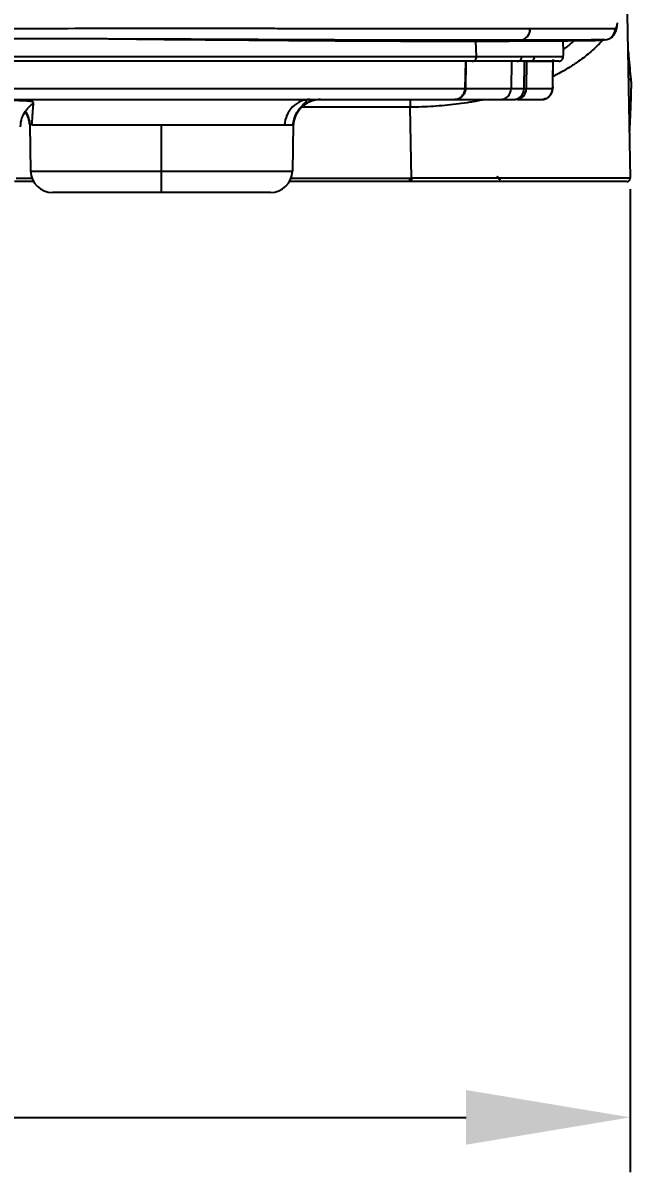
# Model space of a CAD drawing. Extents: x 86520 to 160660, y -2551 to 2752.
# Drawn here: x 90162.1 to 90217.7, y 1458.2 to 1563.3 of the extents above; entities that cross this region are included whole.
import ezdxf

# ---------------------------------------------------------------- set-up
doc = ezdxf.new("R2010")
doc.units = 0
doc.header["$LTSCALE"] = 10
doc.header["$MEASUREMENT"] = 0
doc.layers.get('DEFPOINTS').update_dxf_attribs({"linetype": 'CONTINUOUS'})
doc.layers.add('1', color=7, linetype='CONTINUOUS')
doc.dimstyles.new('경보기_스탈', dxfattribs={"dimtxt": 3.15, "dimasz": 2.5, "dimexe": 1, "dimexo": 1, "dimgap": 1, "dimtad": 1, "dimtoh": 1, "dimdec": 3, "dimzin": 1, "dimtxsty": 'STANDARD', "dimcen": 0, "dimclrd": 2, "dimclre": 2, "dimclrt": 4, "dimazin": 3, "dimtp": 0.1, "dimtm": 0.1, "dimtfac": 1, "dimtdec": 3, "dimtmove": 0, "dimatfit": 3})

# ---------------------------------------------------------------- blocks, each defined once
blk = doc.blocks.new('*D459')
at = {"layer": '1', "color": 1, "linetype": 'CONTINUOUS'}
for p, q in [((89778.67, 1552.03), (89778.67, 1458.24)), ((90217.65, 1548.05), (90217.65, 1458.24)), ((89793.67, 1463.24), (90202.65, 1463.24))]:
    blk.add_line(p, q, dxfattribs=at)
for points in [[(89793.67, 1465.74), (89793.67, 1460.74), (89778.67, 1463.24)], [(90202.65, 1465.74), (90202.65, 1460.74), (90217.65, 1463.24)]]:
    blk.add_solid(points, dxfattribs=at)
at = {"layer": 'DEFPOINTS', "color": 0, "linetype": 'CONTINUOUS'}
for p in [(89778.67, 1553.03), (90217.65, 1549.05), (90217.65, 1463.24)]:
    blk.add_point(p, dxfattribs=at)
at = {"layer": '1', "color": 2, "linetype": 'CONTINUOUS', "insert": (90008.26, 1475.74), "char_height": 15, "attachment_point": 5}
blk.add_mtext('439', dxfattribs=at)

msp = doc.modelspace()

# ---------------------------------------------------------------- linework, layer by layer
at = {"layer": '1', "color": 7, "linetype": 'CONTINUOUS'}
for p, q in [((90217.3332, 1567.0549), (90217.6473, 1549.0618)), ((90208.4903, 1562.7413), (90208.5, 1562.7413)), ((90203.6074, 1560.1766), (90203.5334, 1561.5951)), ((90202.5867, 1559.7562), (90202.543, 1557.2376)), ((90202.6312, 1559.7562), (90202.5875, 1557.2376)), ((90206.8013, 1559.7564), (90206.7574, 1557.238)), ((90206.8067, 1559.7564), (90206.7628, 1557.238)), ((90207.9478, 1557.2381), (90207.9878, 1559.5352)), ((90207.9878, 1559.5352), (90207.9916, 1559.7556)), ((90208.1619, 1557.2382), (90208.2057, 1559.7556)), ((90208.2592, 1559.7556), (90208.513, 1559.7556)), ((90210.5916, 1559.7561), (90208.4391, 1559.7561)), ((90217.4893, 1558.115), (90217.7155, 1558.115)), ((90188.3781, 1556.256), (90188.3781, 1556.2545)), ((90197.5369, 1556.2656), (90197.5369, 1555.5624)), ((90201.5486, 1556.255), (90201.5931, 1556.255)), ((90202.5875, 1557.2376), (90202.543, 1557.2376)), ((90205.7604, 1556.2554), (90205.7658, 1556.2554)), ((90206.7628, 1557.238), (90206.7574, 1557.238)), ((90197.5369, 1555.5624), (90187.6285, 1555.5624)), ((90197.6503, 1549.0618), (90197.5369, 1555.5624)), ((90162.7628, 1553.9308), (90162.8362, 1549.7226)), ((90174.8041, 1549.7226), (90174.8041, 1553.9307)), ((90186.8455, 1553.9302), (90186.772, 1549.7226)), ((90217.599, 1553.7828), (90217.5649, 1553.7828)), ((90161.5091, 1549.0618), (90162.96, 1549.0618)), ((90162.8362, 1549.7226), (90174.8041, 1549.7226)), ((90174.8041, 1547.7575), (90174.8041, 1549.7226)), ((90174.8041, 1549.7226), (90186.772, 1549.7226)), ((90186.6458, 1549.0618), (90197.4884, 1549.0618)), ((90197.4884, 1549.0618), (90197.4884, 1548.7566)), ((90197.4884, 1549.0618), (90197.6503, 1549.0618)), ((90197.6503, 1549.0618), (90197.6503, 1548.7566)), ((90163.1032, 1548.7566), (90161.35, 1548.7566)), ((90197.4884, 1548.7566), (90186.5027, 1548.7566)), ((90197.6503, 1548.7566), (90197.4884, 1548.7566)), ((90217.3473, 1548.7566), (90197.6503, 1548.7566)), ((90174.8041, 1547.7575), (90164.8359, 1547.7575)), ((90184.7723, 1547.7575), (90174.8041, 1547.7575))]:
    msp.add_line(p, q, dxfattribs=at)
at = {"layer": '1', "color": 7, "linetype": 'CONTINUOUS', "extrusion": (0, 3.42833e-06, 1)}
msp.add_arc((90189.3394, 1553.7555, 0.0058), 2.5, 90, 175.992829, dxfattribs=at)
at = {"layer": '1', "color": 7, "linetype": 'CONTINUOUS', "extrusion": (0, -3.08116e-06, 1)}
msp.add_arc((90160.2688, 1553.7566, -0.0052), 2.5, 4.001489, 33.376989, dxfattribs=at)
at = {"layer": '1', "color": 7, "linetype": 'CONTINUOUS'}
for centre, radius, start, end in [((90164.8359, 1549.7575), 2, 181, 270), ((90184.7723, 1549.7575), 2, 270, 359), ((90217.3473, 1549.0566), 0.3, 270, 1)]:
    msp.add_arc(centre, radius, start, end, dxfattribs=at)
for centre, major_axis, ratio, start_param, end_param in [((90207.4994, 1562.6711), (0.0027, -1), 0.993316, 0.06764382, 1.63840723), ((90215.2797, 1562.7048), (0.008, -1), 0.999374, 0.04011807, 1.61086156), ((90215.4263, 1562.8873), (0.9502, -0.3115), 0.996598, 6.27391824, 6.31043443), ((90215.4263, 1562.8873), (0.9502, -0.3115), 0.996598, 0.02724913, 0.36526911), ((90203.21, 1560.1557), (0, -0.4), 0.994714, 0, 1.6231562), ((90207.3315, 1560.1557), (0, -0.4), 0.997299, 0.00004693, 1.62320263), ((90208.5129, 1560.1557), (0.0001, -0.4), 0.998041, 0.00003123, 1.62270474), ((90211.1199, 1560.1561), (0.0001, -0.4), 0.999676, 6.28292781, 7.90588719), ((90201.5485, 1557.2552), (-0.0001, 1), 0.99452, 3.14162491, 4.69465756), ((90205.7603, 1557.2554), (-0.0004, 1), 0.997299, 3.14117059, 4.69451423), ((90205.7657, 1557.2554), (-0.0004, 1), 0.997301, 3.1411743, 4.69451795), ((90206.9499, 1557.2556), (-0.0015, 1), 0.998044, 3.14013862, 4.69348217), ((90207.1638, 1557.2557), (-0.0001, 1), 0.998179, 3.14152014, 4.69468029), ((90209.5472, 1557.2561), (-0.0003, 1), 0.999676, 3.32271146, 4.69456113), ((90197.6443, 1549.0566), (20.003, 0.0052), 0.000262, 0.0000045, 1.57049627)]:
    msp.add_ellipse(centre, major_axis=major_axis, ratio=ratio, start_param=start_param, end_param=end_param, dxfattribs=at)
for points, knots in [([(90015.9781, 1561.4975), (90016.8595, 1561.4974), (90017.7407, 1561.4974), (90019.0624, 1561.4973), (90019.5028, 1561.4973), (90020.3831, 1561.4974), (90021.7027, 1561.4975), (90023.0202, 1561.4979), (90024.7751, 1561.4989), (90025.6516, 1561.4996), (90027.4031, 1561.5018), (90028.2781, 1561.5034), (90030.0264, 1561.5072), (90031.7733, 1561.5116), (90033.517, 1561.5172), (90035.2592, 1561.5236), (90036.1295, 1561.5272), (90038.7379, 1561.5387), (90040.4735, 1561.5472), (90042.4221, 1561.5582), (90042.6386, 1561.5594), (90043.0712, 1561.5619), (90043.7197, 1561.5657), (90045.2301, 1561.5749), (90046.5199, 1561.5834), (90049.0929, 1561.6012), (90050.7996, 1561.614), (90054.1955, 1561.6416), (90055.8847, 1561.6564), (90059.2457, 1561.6871), (90060.9176, 1561.7031), (90063.4126, 1561.7279), (90064.2422, 1561.7363), (90065.4834, 1561.7491), (90065.8965, 1561.7534), (90066.7211, 1561.762), (90068.7789, 1561.7838), (90070.818, 1561.8061), (90074.0574, 1561.8419), (90075.6657, 1561.8599), (90077.6622, 1561.8821), (90078.0608, 1561.8866), (90078.8561, 1561.8954), (90080.0465, 1561.9086), (90081.2289, 1561.9217), (90083.5833, 1561.9478), (90085.1389, 1561.9651), (90088.2224, 1562.0001), (90089.7503, 1562.0177), (90092.7785, 1562.0536), (90094.279, 1562.0718), (90097.2532, 1562.1083), (90098.7269, 1562.1266), (90100.5528, 1562.1496), (90100.9172, 1562.1542), (90101.6441, 1562.1634), (90102.7316, 1562.1771), (90103.8105, 1562.1909), (90105.9569, 1562.2184), (90107.3727, 1562.2367), (90109.4744, 1562.264), (90110.1713, 1562.2731), (90111.2112, 1562.2866), (90111.5569, 1562.2911), (90112.2465, 1562.3001), (90113.9653, 1562.3225), (90115.6587, 1562.3444), (90118.3367, 1562.3785), (90119.6599, 1562.3951), (90122.2761, 1562.4272), (90123.5691, 1562.4429), (90126.1253, 1562.4736), (90127.3885, 1562.4886), (90129.2609, 1562.5106), (90129.8813, 1562.5179), (90130.8062, 1562.5286), (90131.1135, 1562.5322), (90131.7263, 1562.5392), (90132.0317, 1562.5426), (90132.9449, 1562.5529), (90133.5497, 1562.5596), (90134.7516, 1562.5724), (90135.3487, 1562.5785), (90136.5359, 1562.5904), (90137.126, 1562.5961), (90138.2999, 1562.6071), (90138.8838, 1562.6124), (90139.7551, 1562.6199), (90140.0448, 1562.6223), (90140.6226, 1562.6271), (90140.9107, 1562.6294), (90141.7724, 1562.6362), (90142.3433, 1562.6406), (90143.4774, 1562.649), (90144.0406, 1562.653), (90145.1586, 1562.6609), (90145.7133, 1562.6648), (90147.3636, 1562.6761), (90148.4458, 1562.6831), (90150.5761, 1562.6964), (90151.6242, 1562.7026), (90153.6884, 1562.7142), (90154.7043, 1562.7196), (90155.9542, 1562.7257), (90156.2032, 1562.7269), (90156.6992, 1562.7293), (90156.9462, 1562.7304), (90157.6839, 1562.7337), (90158.1715, 1562.7358), (90159.6214, 1562.7418), (90160.5709, 1562.7453), (90163.3699, 1562.7545), (90165.1696, 1562.759), (90167.7756, 1562.7638), (90168.6287, 1562.7651), (90169.886, 1562.7666), (90170.3013, 1562.7671), (90171.1246, 1562.7679), (90171.5325, 1562.7682), (90173.5527, 1562.7696), (90175.1086, 1562.7699), (90178.1046, 1562.7693), (90179.5427, 1562.7684), (90182.3039, 1562.766), (90183.6268, 1562.7644), (90185.527, 1562.7618), (90186.1463, 1562.7609), (90187.0547, 1562.7595), (90187.354, 1562.7591), (90187.9456, 1562.7581), (90189.407, 1562.7558), (90190.7825, 1562.7536), (90192.8792, 1562.7502), (90193.8756, 1562.7486), (90195.0599, 1562.7469), (90195.2936, 1562.7465), (90195.7551, 1562.7459), (90196.438, 1562.745), (90197.3126, 1562.7438), (90197.9423, 1562.7431), (90198.3565, 1562.7426), (90198.5607, 1562.7424), (90199.1648, 1562.7418), (90199.5562, 1562.7414), (90200.6978, 1562.7405), (90201.4153, 1562.74), (90202.4312, 1562.7395), (90202.924, 1562.7394), (90203.3951, 1562.7393), (90203.7045, 1562.7392), (90203.8568, 1562.7392), (90204.6067, 1562.7392), (90205.1693, 1562.7392), (90206.2267, 1562.7396), (90206.7215, 1562.7398), (90207.4179, 1562.7403), (90207.6424, 1562.7405), (90207.9684, 1562.7408), (90208.1286, 1562.7409), (90208.311, 1562.7411), (90208.401, 1562.7412), (90208.4457, 1562.7412), (90208.468, 1562.7413), (90208.4776, 1562.7413), (90208.4839, 1562.7413), (90208.4871, 1562.7413), (90208.4903, 1562.7413)], [0, 0, 0, 0, 0.0078125, 0.0078125, 0.01171875, 0.01171875, 0.015625, 0.0234375, 0.0234375, 0.03125, 0.03125, 0.0390625, 0.0390625, 0.046875, 0.0546875, 0.0546875, 0.0625, 0.0625, 0.078125, 0.078125, 0.08007813, 0.08007813, 0.08203125, 0.0859375, 0.09375, 0.09375, 0.109375, 0.109375, 0.125, 0.125, 0.140625, 0.140625, 0.1484375, 0.1484375, 0.15234375, 0.15234375, 0.15625, 0.171875, 0.171875, 0.1875, 0.1875, 0.19140625, 0.19140625, 0.1953125, 0.203125, 0.203125, 0.21875, 0.21875, 0.234375, 0.234375, 0.25, 0.25, 0.265625, 0.265625, 0.26953125, 0.26953125, 0.2734375, 0.28125, 0.28125, 0.296875, 0.296875, 0.3046875, 0.3046875, 0.30859375, 0.30859375, 0.3125, 0.328125, 0.328125, 0.34375, 0.34375, 0.359375, 0.359375, 0.375, 0.375, 0.3828125, 0.3828125, 0.38671875, 0.38671875, 0.390625, 0.390625, 0.3984375, 0.3984375, 0.40625, 0.40625, 0.4140625, 0.4140625, 0.421875, 0.421875, 0.42578125, 0.42578125, 0.4296875, 0.4296875, 0.4375, 0.4375, 0.4453125, 0.4453125, 0.453125, 0.453125, 0.46875, 0.46875, 0.484375, 0.484375, 0.5, 0.5, 0.50390625, 0.50390625, 0.5078125, 0.5078125, 0.515625, 0.515625, 0.53125, 0.53125, 0.5625, 0.5625, 0.578125, 0.578125, 0.5859375, 0.5859375, 0.59375, 0.59375, 0.625, 0.625, 0.65625, 0.65625, 0.6875, 0.6875, 0.703125, 0.703125, 0.7109375, 0.7109375, 0.71875, 0.75, 0.75, 0.78125, 0.78125, 0.7890625, 0.7890625, 0.796875, 0.8125, 0.8203125, 0.8203125, 0.828125, 0.828125, 0.84375, 0.84375, 0.875, 0.875, 0.890625, 0.8984375, 0.8984375, 0.90625, 0.90625, 0.9375, 0.9375, 0.96875, 0.96875, 0.984375, 0.984375, 0.9921875, 0.99609375, 0.99804688, 0.99902344, 0.99951172, 0.99975586, 0.99975586, 1, 1, 1, 1]), ([(90207.5789, 1561.6736), (90207.6437, 1561.6782), (90207.7081, 1561.6892), (90207.8336, 1561.7237), (90207.8946, 1561.7471), (90208.0109, 1561.8056), (90208.0662, 1561.8406), (90208.169, 1561.9208), (90208.2165, 1561.966), (90208.3017, 1562.0648), (90208.3395, 1562.1184), (90208.404, 1562.2321), (90208.4306, 1562.2921), (90208.4718, 1562.4163), (90208.4864, 1562.4804), (90208.5027, 1562.6103), (90208.5045, 1562.676), (90208.5, 1562.7413)], [0, 0, 0, 0, 0.125, 0.125, 0.25, 0.25, 0.375, 0.375, 0.5, 0.5, 0.625, 0.625, 0.75, 0.75, 0.875, 0.875, 1, 1, 1, 1]), ([(90208.5, 1562.7413), (90208.77, 1562.7416), (90209.0282, 1562.7419), (90209.5234, 1562.7424), (90209.7604, 1562.7427), (90210.4429, 1562.7436), (90210.8601, 1562.7441), (90211.4431, 1562.745), (90211.6303, 1562.7452), (90211.9929, 1562.7458), (90212.1684, 1562.7461), (90212.5103, 1562.7467), (90212.6769, 1562.7471), (90213.0025, 1562.7477), (90213.1615, 1562.748), (90213.4728, 1562.7484), (90213.6253, 1562.7485), (90213.9236, 1562.7488), (90214.0693, 1562.749), (90214.4954, 1562.7494), (90214.7647, 1562.7497), (90215.2666, 1562.7506), (90215.4991, 1562.7512), (90215.8158, 1562.752), (90215.916, 1562.7523), (90216.0579, 1562.7526), (90216.1038, 1562.7527), (90216.193, 1562.7529), (90216.2364, 1562.753), (90216.2779, 1562.7531)], [0, 0, 0, 0, 0.0625, 0.0625, 0.125, 0.125, 0.25, 0.25, 0.3125, 0.3125, 0.375, 0.375, 0.4375, 0.4375, 0.5, 0.5, 0.5625, 0.5625, 0.625, 0.625, 0.75, 0.75, 0.875, 0.875, 0.9375, 0.9375, 0.96875, 0.96875, 1, 1, 1, 1]), ([(90215.7699, 1561.8198), (90215.8106, 1561.8419), (90215.9626, 1561.9382), (90216.153, 1562.1222), (90216.2943, 1562.3585), (90216.3549, 1562.5001), (90216.3708, 1562.5685)], [0, 0, 0, 0, 0.0894789, 0.35614128, 0.66133071, 1, 1, 1, 1]), ([(90216.2779, 1562.7531), (90216.2915, 1562.7531), (90216.3048, 1562.7569), (90216.3305, 1562.7721), (90216.343, 1562.7834), (90216.3614, 1562.8062), (90216.3675, 1562.8147), (90216.3797, 1562.8337), (90216.3918, 1562.8545), (90216.4062, 1562.8852), (90216.4157, 1562.9091), (90216.4196, 1562.9199), (90216.4222, 1562.9271), (90216.4235, 1562.9308), (90216.4247, 1562.9346)], [0, 0, 0, 0, 0.25, 0.25, 0.5, 0.5, 0.625, 0.625, 0.75, 0.875, 0.9375, 0.96875, 0.96875, 1, 1, 1, 1]), ([(90216.4247, 1562.9346), (90216.4252, 1562.9361), (90216.4257, 1562.9376), (90216.4267, 1562.9405), (90216.4281, 1562.9451), (90216.4315, 1562.9558), (90216.4382, 1562.9779), (90216.4513, 1563.0253), (90216.4721, 1563.1127), (90216.4884, 1563.1978), (90216.4976, 1563.2513)], [0, 0, 0, 0, 0.01854601, 0.01854601, 0.03709202, 0.07418404, 0.14836807, 0.29673615, 0.5934723, 1, 1, 1, 1]), ([(90207.5692, 1561.6735), (90207.3674, 1561.673), (90207.1587, 1561.6725), (90206.7271, 1561.6716), (90206.5041, 1561.6712), (90205.8125, 1561.6699), (90205.321, 1561.6693), (90204.2707, 1561.6683), (90203.7118, 1561.668), (90202.9667, 1561.668), (90202.8154, 1561.668), (90202.508, 1561.6681), (90202.0399, 1561.6682), (90201.5501, 1561.6685), (90200.5406, 1561.6694), (90199.8274, 1561.6703), (90198.6926, 1561.6723), (90198.3035, 1561.6731), (90197.7029, 1561.6744), (90197.4998, 1561.6749), (90197.0881, 1561.6759), (90196.4618, 1561.6774), (90195.8096, 1561.6792), (90195.1393, 1561.6812), (90194.9129, 1561.6819), (90194.454, 1561.6834), (90194.2214, 1561.6841), (90193.0434, 1561.6881), (90192.0521, 1561.6917), (90189.9659, 1561.7), (90188.8709, 1561.7046), (90187.1459, 1561.7123), (90186.5571, 1561.715), (90185.3514, 1561.7205), (90184.7348, 1561.7234), (90182.8428, 1561.7323), (90181.5254, 1561.7386), (90178.7756, 1561.7513), (90177.3433, 1561.7578), (90175.4783, 1561.7658), (90175.1016, 1561.7674), (90174.341, 1561.7706), (90173.1893, 1561.7753), (90172.0044, 1561.7799), (90170.7969, 1561.7844), (90170.3906, 1561.7858), (90169.7756, 1561.788), (90169.5696, 1561.7887), (90169.1558, 1561.7901), (90168.1167, 1561.7937), (90167.0544, 1561.797), (90165.3237, 1561.802), (90164.4428, 1561.8044), (90162.6491, 1561.8088), (90160.8233, 1561.8127), (90158.9316, 1561.8157), (90157.4874, 1561.8174), (90157.0018, 1561.8179), (90156.2671, 1561.8185), (90156.021, 1561.8186), (90155.527, 1561.819), (90154.2869, 1561.8196), (90153.022, 1561.8198), (90150.9662, 1561.8193), (90149.9224, 1561.8186), (90147.8013, 1561.8166), (90146.724, 1561.8152), (90145.0814, 1561.8124), (90144.5294, 1561.8113), (90143.4166, 1561.8091), (90142.856, 1561.808), (90141.727, 1561.8054), (90141.1586, 1561.8041), (90140.0147, 1561.8011), (90139.4392, 1561.7994), (90138.2821, 1561.7958), (90137.7005, 1561.7939), (90136.5313, 1561.7896), (90135.9436, 1561.7873), (90134.7611, 1561.7824), (90134.1663, 1561.7799), (90132.9691, 1561.7744), (90132.3667, 1561.7714), (90131.1539, 1561.7653), (90130.5433, 1561.762), (90129.3147, 1561.7553), (90128.6966, 1561.7518), (90126.8313, 1561.741), (90125.573, 1561.7334), (90123.0414, 1561.7173), (90121.7683, 1561.7089), (90120.4806, 1561.7001)], [0, 0, 0, 0, 0.02381576, 0.02381576, 0.04763152, 0.04763152, 0.09526305, 0.09526305, 0.14289457, 0.14289457, 0.15480245, 0.15480245, 0.16671033, 0.19052609, 0.19052609, 0.23815761, 0.23815761, 0.26197337, 0.26197337, 0.27388125, 0.27388125, 0.28578914, 0.3096049, 0.3096049, 0.32151278, 0.32151278, 0.33342066, 0.33342066, 0.38105218, 0.38105218, 0.4286837, 0.4286837, 0.45249946, 0.45249946, 0.47631523, 0.47631523, 0.52394675, 0.52394675, 0.57157827, 0.57157827, 0.58348615, 0.58348615, 0.59539403, 0.61920979, 0.61920979, 0.63111767, 0.63111767, 0.63707161, 0.63707161, 0.64302555, 0.66684132, 0.66684132, 0.69065708, 0.69065708, 0.71447284, 0.7382886, 0.7382886, 0.75019648, 0.75019648, 0.75615042, 0.75615042, 0.76210436, 0.78592012, 0.78592012, 0.80973588, 0.80973588, 0.83355164, 0.83355164, 0.84545953, 0.84545953, 0.85736741, 0.85736741, 0.86927529, 0.86927529, 0.88118317, 0.88118317, 0.89309105, 0.89309105, 0.90499893, 0.90499893, 0.91690681, 0.91690681, 0.92881469, 0.92881469, 0.94072257, 0.94072257, 0.95263045, 0.95263045, 0.97644621, 0.97644621, 1, 1, 1, 1]), ([(90172.5284, 1561.7773), (90172.6096, 1561.7766), (90172.6907, 1561.776), (90173.1569, 1561.7722), (90173.5385, 1561.769), (90174.2945, 1561.7628), (90174.6688, 1561.7597), (90175.7809, 1561.7504), (90176.5077, 1561.7444), (90177.5765, 1561.7354), (90177.9292, 1561.7324), (90178.6274, 1561.7265), (90178.973, 1561.7236), (90180.6824, 1561.7093), (90181.9921, 1561.6983), (90184.4987, 1561.6781), (90185.6956, 1561.6687), (90187.1247, 1561.6582), (90187.4072, 1561.6561), (90187.9655, 1561.6521), (90188.2414, 1561.6502), (90189.0589, 1561.6445), (90189.5906, 1561.6409), (90190.6281, 1561.6343), (90191.1339, 1561.6311), (90191.8738, 1561.6268), (90192.1173, 1561.6254), (90192.598, 1561.6227), (90193.7841, 1561.6162), (90194.8931, 1561.611), (90196.5756, 1561.6041), (90197.3708, 1561.6014), (90198.3115, 1561.5989), (90198.497, 1561.5984), (90198.8626, 1561.5976), (90199.4031, 1561.5964), (90199.9201, 1561.5955), (90200.9241, 1561.5942), (90201.5535, 1561.5939), (90202.4426, 1561.594), (90202.7298, 1561.5942), (90203.2867, 1561.5947), (90203.5564, 1561.595), (90203.9484, 1561.5956), (90204.077, 1561.5958), (90204.3296, 1561.5963), (90204.4537, 1561.5965), (90204.8195, 1561.5972), (90205.055, 1561.5977), (90205.7398, 1561.5995), (90206.1674, 1561.601), (90206.5762, 1561.6032)], [0, 0, 0, 0, 0.00418244, 0.00418244, 0.02409879, 0.02409879, 0.04401514, 0.04401514, 0.08384784, 0.08384784, 0.10376419, 0.10376419, 0.12368054, 0.12368054, 0.20334595, 0.20334595, 0.28301135, 0.28301135, 0.30292771, 0.30292771, 0.32284406, 0.32284406, 0.36267676, 0.36267676, 0.40250946, 0.40250946, 0.42242581, 0.42242581, 0.44234216, 0.52200757, 0.52200757, 0.60167297, 0.60167297, 0.62158933, 0.62158933, 0.64150568, 0.68133838, 0.68133838, 0.76100378, 0.76100378, 0.80083649, 0.80083649, 0.84066919, 0.84066919, 0.86058554, 0.86058554, 0.88050189, 0.88050189, 0.92033459, 0.92033459, 1, 1, 1, 1]), ([(90206.5876, 1561.6033), (90207.6643, 1561.6079), (90208.5545, 1561.6135), (90209.524, 1561.62), (90209.7108, 1561.6212), (90210.0722, 1561.6237), (90210.2468, 1561.6249), (90210.756, 1561.6283), (90211.0758, 1561.6303), (90211.4622, 1561.6323), (90211.539, 1561.6326), (90211.6909, 1561.6333), (90211.9163, 1561.6344), (90212.2794, 1561.6362), (90212.5549, 1561.6378), (90212.822, 1561.6396), (90212.9514, 1561.6406), (90213.201, 1561.6429), (90213.3212, 1561.6441), (90213.5514, 1561.6469), (90213.6615, 1561.6483), (90213.871, 1561.6513), (90213.9704, 1561.6528), (90214.1112, 1561.6549), (90214.1568, 1561.6555), (90214.2232, 1561.6565), (90214.2449, 1561.6568), (90214.2882, 1561.6575), (90214.3097, 1561.6578), (90214.3307, 1561.6581)], [0, 0, 0, 0, 0.25, 0.25, 0.3125, 0.3125, 0.375, 0.375, 0.5, 0.5, 0.53125, 0.53125, 0.5625, 0.625, 0.6875, 0.6875, 0.75, 0.75, 0.8125, 0.8125, 0.875, 0.875, 0.9375, 0.9375, 0.96875, 0.96875, 0.984375, 0.984375, 1, 1, 1, 1]), ([(90215.3277, 1561.7062), (90215.2866, 1561.7058), (90215.2435, 1561.7055), (90215.1549, 1561.7047), (90215.1093, 1561.7043), (90214.9684, 1561.7031), (90214.8689, 1561.7022), (90214.5544, 1561.6996), (90214.3232, 1561.6979), (90213.8236, 1561.6952), (90213.5553, 1561.6942), (90213.1305, 1561.6929), (90212.9852, 1561.6925), (90212.6877, 1561.6916), (90212.5357, 1561.6913), (90212.2253, 1561.6903), (90212.0668, 1561.6897), (90211.7422, 1561.6884), (90211.5762, 1561.6877), (90211.2355, 1561.6863), (90211.0607, 1561.6856), (90210.6994, 1561.6841), (90210.5129, 1561.6833), (90209.932, 1561.6811), (90209.5163, 1561.6795), (90208.8359, 1561.6772), (90208.5996, 1561.6765), (90208.1058, 1561.675), (90207.8483, 1561.6743), (90207.5789, 1561.6736)], [0, 0, 0, 0, 0.03125, 0.03125, 0.0625, 0.0625, 0.125, 0.125, 0.25, 0.25, 0.375, 0.375, 0.4375, 0.4375, 0.5, 0.5, 0.5625, 0.5625, 0.625, 0.625, 0.6875, 0.6875, 0.75, 0.75, 0.875, 0.875, 0.9375, 0.9375, 1, 1, 1, 1]), ([(90215.1337, 1561.6826), (90214.9211, 1561.4456), (90214.6934, 1561.2124), (90214.1235, 1560.6751), (90213.7689, 1560.3741), (90213.193, 1559.9339), (90212.9936, 1559.7891), (90212.6832, 1559.5748), (90212.5781, 1559.504), (90212.3649, 1559.3641), (90212.2568, 1559.2948), (90211.7082, 1558.9524), (90211.2446, 1558.6902), (90210.7057, 1558.4148), (90210.6557, 1558.3895), (90210.6054, 1558.3643)], [0, 0, 0, 0, 0.19335536, 0.19335536, 0.45341649, 0.45341649, 0.58344705, 0.58344705, 0.64846233, 0.64846233, 0.71347761, 0.71347761, 0.97353874, 0.97353874, 1, 1, 1, 1]), ([(90211.5432, 1560.8494), (90211.5418, 1560.9549), (90211.539, 1561.1657), (90211.5354, 1561.4254), (90211.5331, 1561.5795), (90211.5324, 1561.6282)], [0, 0, 0, 0, 0.4067136, 0.81252469, 1, 1, 1, 1]), ([(90211.5505, 1560.8239), (90211.6061, 1560.8649), (90211.6613, 1560.906), (90211.7723, 1560.9901), (90211.9398, 1561.1189), (90212.1017, 1561.2492), (90212.325, 1561.4345), (90212.4399, 1561.5331), (90212.5517, 1561.6325)], [0, 0, 0, 0, 0.15578133, 0.15578133, 0.31704565, 0.6395743, 0.6395743, 1, 1, 1, 1]), ([(90214.3307, 1561.6581), (90214.5087, 1561.6667), (90214.6868, 1561.6753), (90215.0192, 1561.6913), (90215.1735, 1561.6987), (90215.3277, 1561.7062)], [0, 0, 0, 0, 0.53576404, 0.53576404, 1, 1, 1, 1]), ([(90211.5193, 1560.177), (90211.53, 1560.177), (90211.5374, 1560.2342), (90211.5435, 1560.4036), (90211.5446, 1560.4747), (90211.5452, 1560.6424), (90211.5446, 1560.7393), (90211.5432, 1560.8494)], [0, 0, 0, 0, 0.5, 0.5, 0.75, 0.75, 1, 1, 1, 1]), ([(90217.4356, 1561.0296), (90217.4568, 1560.7624), (90217.5451, 1559.6997), (90217.64, 1558.758), (90217.7155, 1558.115)], [0, 0, 0, 0, 0.24453475, 1, 1, 1, 1]), ([(90164.3328, 1559.7557), (90164.2173, 1559.7557), (90164.1015, 1559.7557), (90162.0339, 1559.7557), (90159.992, 1559.7557), (90155.7163, 1559.7557), (90153.4958, 1559.7557), (90149.8494, 1559.7557), (90148.4804, 1559.7557), (90147.0819, 1559.7557)], [0, 0, 0, 0, 0.02253359, 0.02253359, 0.40124975, 0.40124975, 0.7799659, 0.7799659, 1, 1, 1, 1]), ([(90192.0022, 1559.7557), (90191.5197, 1559.7557), (90191.0228, 1559.7557), (90188.4091, 1559.7557), (90186.0568, 1559.7557), (90182.4011, 1559.7557), (90181.3343, 1559.7557), (90180.2229, 1559.7557)], [0, 0, 0, 0, 0.14911204, 0.14911204, 0.76148194, 0.76148194, 1, 1, 1, 1]), ([(90203.21, 1559.7557), (90201.6089, 1559.7557), (90199.3009, 1559.7557), (90195.2683, 1559.7557), (90194.4042, 1559.7557), (90193.0145, 1559.7557), (90192.5354, 1559.7557), (90192.0279, 1559.7557), (90192.0151, 1559.7557), (90192.0022, 1559.7557)], [0, 0, 0, 0, 0.72555777, 0.72555777, 0.90694721, 0.90694721, 0.99764193, 0.99764193, 1, 1, 1, 1]), ([(90203.441, 1559.7557), (90203.4277, 1559.7557), (90203.3934, 1559.7557), (90203.3377, 1559.7557), (90203.274, 1559.7557), (90203.2314, 1559.7557), (90203.21, 1559.7557)], [0, 0, 0, 0, 0.17335224, 0.44890006, 0.7244493, 1, 1, 1, 1]), ([(90207.3315, 1559.7557), (90207.3162, 1559.7557), (90207.2856, 1559.7557), (90207.2394, 1559.7557), (90207.1929, 1559.7557), (90207.1462, 1559.7557), (90207.0993, 1559.7557), (90207.0521, 1559.7557), (90207.0047, 1559.7557), (90206.9571, 1559.7557), (90206.9092, 1559.7557), (90206.861, 1559.7557), (90206.8127, 1559.7557), (90206.764, 1559.7557), (90206.7152, 1559.7557), (90206.6661, 1559.7557), (90206.6167, 1559.7557), (90206.5671, 1559.7557), (90206.5173, 1559.7557), (90206.4672, 1559.7557), (90206.4168, 1559.7557), (90206.3663, 1559.7557), (90206.3154, 1559.7557), (90206.2644, 1559.7557), (90206.2131, 1559.7557), (90206.1615, 1559.7557), (90206.1097, 1559.7557), (90206.0577, 1559.7557), (90206.0054, 1559.7557), (90205.9529, 1559.7557), (90205.9002, 1559.7557), (90205.8471, 1559.7557), (90205.7939, 1559.7557), (90205.7404, 1559.7557), (90205.6867, 1559.7557), (90205.6327, 1559.7557), (90205.5785, 1559.7557), (90205.524, 1559.7557), (90205.4693, 1559.7557), (90205.4143, 1559.7557), (90205.3591, 1559.7557), (90205.3037, 1559.7557), (90205.248, 1559.7557), (90205.1921, 1559.7557), (90205.1359, 1559.7557), (90205.0795, 1559.7557), (90205.0229, 1559.7557), (90204.966, 1559.7557), (90204.9088, 1559.7557), (90204.8514, 1559.7557), (90204.7938, 1559.7557), (90204.7359, 1559.7557), (90204.6778, 1559.7557), (90204.6195, 1559.7557), (90204.5609, 1559.7557), (90204.502, 1559.7557), (90204.4429, 1559.7557), (90204.3836, 1559.7557), (90204.324, 1559.7557), (90204.2642, 1559.7557), (90204.2041, 1559.7557), (90204.1438, 1559.7557), (90204.0833, 1559.7557), (90204.0225, 1559.7557), (90203.9615, 1559.7557), (90203.9002, 1559.7557), (90203.8387, 1559.7557), (90203.7769, 1559.7557), (90203.7149, 1559.7557), (90203.6526, 1559.7557), (90203.5901, 1559.7557), (90203.5274, 1559.7557), (90203.4776, 1559.7557), (90203.4488, 1559.7557), (90203.441, 1559.7557)], [0, 0, 0, 0, 0.01401248, 0.02802488, 0.04203719, 0.05604943, 0.0700616, 0.08407368, 0.0980857, 0.11209765, 0.12610952, 0.14012134, 0.15413309, 0.16814477, 0.1821564, 0.19616797, 0.21017949, 0.22419096, 0.23820237, 0.25221374, 0.26622505, 0.28023633, 0.29424756, 0.30825876, 0.32226991, 0.33628103, 0.35029212, 0.36430317, 0.3783142, 0.3923252, 0.40633618, 0.42034713, 0.43435806, 0.44836897, 0.46237987, 0.47639075, 0.49040162, 0.50441249, 0.51842334, 0.53243419, 0.54644503, 0.56045588, 0.57446672, 0.58847757, 0.60248842, 0.61649928, 0.63051015, 0.64452104, 0.65853193, 0.67254284, 0.68655377, 0.70056472, 0.7145757, 0.72858669, 0.74259772, 0.75660877, 0.77061986, 0.78463097, 0.79864213, 0.81265332, 0.82666455, 0.84067582, 0.85468713, 0.8686985, 0.88270991, 0.89672137, 0.91073288, 0.92474445, 0.93875607, 0.95276775, 0.9667795, 0.9807913, 0.99480318, 1, 1, 1, 1]), ([(90208.3755, 1559.7556), (90208.3708, 1559.7556), (90208.3533, 1559.7556), (90208.3228, 1559.7556), (90208.2841, 1559.7556), (90208.2452, 1559.7556), (90208.206, 1559.7556), (90208.1666, 1559.7556), (90208.127, 1559.7556), (90208.0871, 1559.7556), (90208.0471, 1559.7556), (90208.0068, 1559.7556), (90207.9663, 1559.7556), (90207.9255, 1559.7556), (90207.8846, 1559.7556), (90207.8434, 1559.7557), (90207.8019, 1559.7557), (90207.7603, 1559.7557), (90207.7184, 1559.7557), (90207.6763, 1559.7557), (90207.634, 1559.7557), (90207.5915, 1559.7557), (90207.5487, 1559.7557), (90207.5057, 1559.7557), (90207.4625, 1559.7557), (90207.4191, 1559.7557), (90207.3754, 1559.7557), (90207.3461, 1559.7557), (90207.3315, 1559.7557)], [0, 0, 0, 0, 0.0146594, 0.05406982, 0.09348046, 0.13289133, 0.17230244, 0.21171379, 0.25112539, 0.29053723, 0.32994934, 0.36936171, 0.40877435, 0.44818726, 0.48760046, 0.52701393, 0.56642771, 0.60584177, 0.64525614, 0.68467082, 0.72408581, 0.76350112, 0.80291676, 0.84233272, 0.88174902, 0.92116567, 0.96058266, 1, 1, 1, 1]), ([(90208.513, 1559.7556), (90208.5005, 1559.7556), (90208.4755, 1559.7556), (90208.4376, 1559.7556), (90208.4043, 1559.7556), (90208.3836, 1559.7556), (90208.3755, 1559.7556)], [0, 0, 0, 0, 0.27563003, 0.55126148, 0.82689437, 1, 1, 1, 1]), ([(90210.5914, 1559.7561), (90210.5839, 1559.3228), (90210.5763, 1558.8895), (90210.5617, 1558.0504), (90210.5546, 1557.6445), (90210.5475, 1557.2387)], [0, 0, 0, 0, 0.51631503, 0.51631503, 1, 1, 1, 1]), ([(90210.5703, 1557.3522), (90210.5721, 1557.4528), (90210.5738, 1557.5533), (90210.5888, 1558.4106), (90210.602, 1559.1675), (90210.6152, 1559.9243)], [0, 0, 0, 0, 0.11725025, 0.11725025, 1, 1, 1, 1]), ([(90210.6152, 1559.9243), (90210.6133, 1559.8966), (90210.6113, 1559.8723), (90210.6074, 1559.8305), (90210.6055, 1559.813), (90210.5995, 1559.7708), (90210.5955, 1559.7565), (90210.5915, 1559.7561)], [0, 0, 0, 0, 0.25, 0.25, 0.5, 0.5, 1, 1, 1, 1]), ([(90210.5703, 1557.3522), (90210.5687, 1557.3354), (90210.567, 1557.3204), (90210.5635, 1557.2924), (90210.5615, 1557.2799), (90210.5576, 1557.2598), (90210.5556, 1557.2522), (90210.5516, 1557.2418), (90210.5495, 1557.239), (90210.5475, 1557.2387)], [0, 0, 0, 0, 0.22702541, 0.22702541, 0.48470341, 0.48470341, 0.74236386, 0.74236386, 1, 1, 1, 1]), ([(90217.7155, 1558.115), (90217.7179, 1558.0945), (90217.7221, 1558.0428), (90217.7265, 1557.9338), (90217.7283, 1557.84), (90217.7289, 1557.7746), (90217.7291, 1557.7611), (90217.7293, 1557.7336), (90217.7295, 1557.6915), (90217.7295, 1557.6466), (90217.7294, 1557.5533), (90217.7289, 1557.4863), (90217.7278, 1557.3786), (90217.7274, 1557.3415), (90217.7263, 1557.2648), (90217.7257, 1557.2252), (90217.7236, 1557.1037), (90217.7202, 1556.9338), (90217.7133, 1556.6559), (90217.7075, 1556.4554), (90217.7028, 1556.2992), (90217.7002, 1556.2197), (90217.6976, 1556.138), (90217.6957, 1556.083), (90217.6948, 1556.0552), (90217.69, 1555.9157), (90217.6819, 1555.6876), (90217.6682, 1555.3313), (90217.6531, 1554.9611), (90217.6419, 1554.7049), (90217.6347, 1554.5418), (90217.6332, 1554.509), (90217.6302, 1554.4435), (90217.6258, 1554.3451), (90217.6212, 1554.2464), (90217.6119, 1554.0484), (90217.6056, 1553.9159), (90217.599, 1553.7828)], [0, 0, 0, 0, 0.0625, 0.125, 0.1875, 0.1875, 0.203125, 0.203125, 0.21875, 0.25, 0.25, 0.3125, 0.3125, 0.34375, 0.34375, 0.375, 0.375, 0.4375, 0.5, 0.5625, 0.5625, 0.59375, 0.609375, 0.609375, 0.625, 0.625, 0.6875, 0.75, 0.8125, 0.875, 0.875, 0.890625, 0.890625, 0.90625, 0.9375, 0.9375, 1, 1, 1, 1]), ([(90135.1957, 1556.2557), (90135.9969, 1556.2557), (90136.7904, 1556.2557), (90138.3618, 1556.2557), (90139.5287, 1556.2557), (90140.678, 1556.2557), (90141.4403, 1556.2557), (90141.8196, 1556.2557), (90142.9513, 1556.2557), (90144.4442, 1556.2557), (90145.9053, 1556.2557), (90146.9893, 1556.2557), (90147.3487, 1556.2557), (90148.0632, 1556.2557), (90148.4183, 1556.2558), (90150.1841, 1556.2558), (90151.5639, 1556.2558), (90153.5857, 1556.2558), (90154.5847, 1556.2558), (90155.5658, 1556.2558), (90156.2161, 1556.2558), (90156.5392, 1556.2558), (90157.5024, 1556.2558), (90158.4536, 1556.2558), (90159.3869, 1556.2558), (90160.0052, 1556.2558), (90160.3124, 1556.2558), (90161.8385, 1556.2558), (90163.0275, 1556.2558), (90164.4752, 1556.2558), (90164.7628, 1556.2558), (90165.3341, 1556.2558), (90166.185, 1556.2558), (90168.1297, 1556.2558), (90169.7277, 1556.2559), (90171.0224, 1556.2559), (90171.2795, 1556.2559), (90171.7901, 1556.2559), (90172.0435, 1556.2559), (90172.7982, 1556.2559), (90173.2939, 1556.2559), (90174.2709, 1556.2559), (90174.7521, 1556.2559), (90175.7001, 1556.2559), (90176.1669, 1556.2559), (90177.5456, 1556.2559), (90178.8813, 1556.2559), (90180.155, 1556.2559), (90180.9906, 1556.2559), (90181.4017, 1556.2559), (90182.2103, 1556.2559), (90182.6079, 1556.256), (90183.3898, 1556.256), (90183.7741, 1556.256), (90185.6631, 1556.256), (90187.069, 1556.256), (90188.3781, 1556.256)], [0, 0, 0, 0, 0.03125, 0.03125, 0.0625, 0.078125, 0.078125, 0.09375, 0.09375, 0.125, 0.15625, 0.15625, 0.171875, 0.171875, 0.1875, 0.1875, 0.25, 0.25, 0.28125, 0.296875, 0.296875, 0.3125, 0.3125, 0.34375, 0.359375, 0.359375, 0.375, 0.375, 0.4375, 0.4375, 0.453125, 0.453125, 0.46875, 0.5, 0.5625, 0.5625, 0.578125, 0.578125, 0.59375, 0.59375, 0.625, 0.625, 0.65625, 0.65625, 0.6875, 0.6875, 0.75, 0.78125, 0.78125, 0.8125, 0.8125, 0.84375, 0.84375, 0.875, 0.875, 1, 1, 1, 1]), ([(90202.543, 1557.2376), (90200.9248, 1557.2375), (90198.6051, 1557.2373), (90194.5711, 1557.2372), (90193.7074, 1557.2371), (90191.8566, 1557.2371), (90190.8688, 1557.2371), (90187.7097, 1557.237), (90185.3489, 1557.2369), (90181.375, 1557.2368), (90179.9784, 1557.2368), (90177.7676, 1557.2367), (90177.0114, 1557.2367), (90175.4591, 1557.2367), (90174.6623, 1557.2367), (90170.5863, 1557.2366), (90167.0332, 1557.2366), (90159.2916, 1557.2364), (90155.1033, 1557.2364), (90146.0284, 1557.2363), (90141.1426, 1557.2362), (90135.883, 1557.2362)], [0, 0, 0, 0, 0.25, 0.25, 0.3125, 0.3125, 0.375, 0.375, 0.5, 0.5, 0.5625, 0.5625, 0.59375, 0.59375, 0.625, 0.625, 0.75, 0.75, 0.875, 0.875, 1, 1, 1, 1]), ([(90161.9169, 1553.7557), (90161.9242, 1554.0418), (90162.0022, 1554.5514), (90162.3502, 1555.2191), (90162.7551, 1555.6637), (90163.0517, 1555.9058), (90163.1474, 1556.0309), (90162.9102, 1556.0733), (90162.4489, 1556.1239), (90161.7489, 1556.151), (90160.9003, 1556.1713), (90159.7823, 1556.186), (90158.3749, 1556.1971), (90156.6639, 1556.2051), (90155.1612, 1556.209), (90154.2425, 1556.2106), (90154.0218, 1556.211)], [0, 0, 0, 0, 0.04251239, 0.08226606, 0.12010186, 0.15976169, 0.20535971, 0.28822696, 0.3883869, 0.46517183, 0.54907262, 0.64111639, 0.74103786, 0.84819967, 0.96382352, 1, 1, 1, 1]), ([(90188.3781, 1556.2557), (90188.0862, 1556.2557), (90187.7943, 1556.1964), (90187.2509, 1555.9672), (90186.9997, 1555.7975), (90186.5725, 1555.371), (90186.3968, 1555.1145), (90186.1453, 1554.5502), (90186.0697, 1554.2425), (90186.0492, 1553.9306)], [0, 0, 0, 0, 0.25, 0.25, 0.5, 0.5, 0.75, 0.75, 1, 1, 1, 1]), ([(90188.3781, 1556.2545), (90189.2004, 1556.2545), (90189.984, 1556.2545), (90191.4758, 1556.2546), (90192.1843, 1556.2546), (90194.2041, 1556.2547), (90195.4107, 1556.2547), (90198.6525, 1556.2548), (90200.3072, 1556.2549), (90201.5486, 1556.255)], [0, 0, 0, 0, 0.125, 0.125, 0.25, 0.25, 0.5, 0.5, 1, 1, 1, 1]), ([(90204.2504, 1556.2313), (90204.0883, 1556.1981), (90203.9249, 1556.1661), (90203.6773, 1556.1195), (90203.5939, 1556.1042), (90203.4265, 1556.0741), (90203.3425, 1556.0594), (90203.09, 1556.0161), (90202.9212, 1555.9886), (90202.4134, 1555.9098), (90202.0731, 1555.8625), (90201.0466, 1555.736), (90200.355, 1555.6722), (90199.3066, 1555.6074), (90198.6039, 1555.5746), (90197.8938, 1555.5628), (90197.5369, 1555.5624)], [0, 0, 0, 0, 0.0762836, 0.0762836, 0.11477179, 0.11477179, 0.15325997, 0.15325997, 0.23023634, 0.23023634, 0.38418907, 0.38418907, 0.69209453, 0.69209453, 0.84604727, 1, 1, 1, 1]), ([(90202.5875, 1557.2376), (90202.5865, 1557.1792), (90202.5803, 1557.1187), (90202.5558, 1556.9966), (90202.5375, 1556.9348), (90202.488, 1556.8138), (90202.4567, 1556.7545), (90202.382, 1556.6424), (90202.3386, 1556.5896), (90202.2419, 1556.494), (90202.1886, 1556.4513), (90202.0758, 1556.3781), (90202.0163, 1556.3477), (90201.8951, 1556.3), (90201.8334, 1556.2827), (90201.7114, 1556.2602), (90201.6512, 1556.255), (90201.5931, 1556.255)], [0, 0, 0, 0, 0.125, 0.125, 0.25, 0.25, 0.375, 0.375, 0.5, 0.5, 0.625, 0.625, 0.75, 0.75, 0.875, 0.875, 1, 1, 1, 1]), ([(90206.7574, 1557.238), (90206.1753, 1557.2379), (90205.5343, 1557.2378), (90204.1429, 1557.2377), (90203.3925, 1557.2377), (90202.5875, 1557.2376)], [0, 0, 0, 0, 0.50299821, 0.50299821, 1, 1, 1, 1]), ([(90207.3438, 1556.272), (90207.4365, 1556.272), (90207.609, 1556.272), (90207.8436, 1556.2721), (90208.0448, 1556.2721), (90208.2156, 1556.2721), (90208.3588, 1556.2722), (90208.4766, 1556.2722), (90208.5753, 1556.2722), (90208.6818, 1556.2722), (90208.8119, 1556.2722), (90208.9741, 1556.2723), (90209.1553, 1556.2723), (90209.3487, 1556.2724), (90209.5465, 1556.2724), (90209.6682, 1556.2724), (90209.7275, 1556.2725)], [0, 0, 0, 0, 0.08294776, 0.15817934, 0.2256948, 0.28549418, 0.33757751, 0.38194483, 0.41859614, 0.45247967, 0.50929763, 0.57988972, 0.66425595, 0.76239636, 0.874311, 1, 1, 1, 1]), ([(90210.5475, 1557.2387), (90210.5429, 1556.9798), (90210.4333, 1556.7243), (90210.1018, 1556.3986), (90209.909, 1556.3024), (90209.706, 1556.2691)], [0, 0, 0, 0, 0.5570158, 0.5570158, 1, 1, 1, 1]), ([(90162.3571, 1555.1652), (90162.402, 1555.0971), (90162.5353, 1554.8727), (90162.7041, 1554.4536), (90162.7642, 1554.0933), (90162.7766, 1553.9076)], [0, 0, 0, 0, 0.18955611, 0.59867382, 1, 1, 1, 1]), ([(90163.108, 1555.8617), (90163.0402, 1555.7182), (90163.0306, 1555.2467), (90162.9554, 1554.4642), (90162.9475, 1553.91)], [0, 0, 0, 0, 0.42417598, 1, 1, 1, 1]), ([(90186.8324, 1553.9077), (90186.8476, 1554.1052), (90186.9084, 1554.4715), (90187.1144, 1554.9766), (90187.3743, 1555.382), (90187.757, 1555.8222), (90188.0247, 1556.0448), (90188.0601, 1556.1276), (90188.0538, 1556.1531), (90188.0538, 1556.1532)], [0, 0, 0, 0, 0.11965495, 0.23593089, 0.35576312, 0.48629685, 0.80257135, 0.9995778, 1, 1, 1, 1]), ([(90162.9517, 1553.9308), (90162.9652, 1553.9308), (90163.0527, 1553.9308), (90163.1671, 1553.9308), (90163.3956, 1553.9308), (90163.5285, 1553.9308), (90163.9812, 1553.9308), (90164.5415, 1553.9308), (90165.2461, 1553.9308), (90165.746, 1553.9308), (90166.011, 1553.9308), (90166.8472, 1553.9308), (90167.4593, 1553.9308), (90168.442, 1553.9308), (90168.7803, 1553.9308), (90169.4754, 1553.9308), (90170.5456, 1553.9308), (90171.6821, 1553.9308), (90172.8414, 1553.9308), (90173.2317, 1553.9308), (90174.016, 1553.9308), (90174.4101, 1553.9308), (90174.8041, 1553.9308)], [0, 0, 0, 0, 0.01377147, 0.08421636, 0.08421636, 0.15466126, 0.15466126, 0.29555105, 0.36599594, 0.36599594, 0.43644084, 0.43644084, 0.57733063, 0.57733063, 0.64777552, 0.64777552, 0.71822042, 0.85911021, 0.85911021, 0.9295551, 0.9295551, 1, 1, 1, 1]), ([(90174.8041, 1553.9308), (90175.4087, 1553.9308), (90176.0134, 1553.9308), (90177.2089, 1553.9307), (90177.7997, 1553.9307), (90178.9544, 1553.9307), (90179.5183, 1553.9307), (90180.3343, 1553.9307), (90180.6013, 1553.9307), (90181.1239, 1553.9307), (90181.8902, 1553.9307), (90182.8347, 1553.9307), (90183.4731, 1553.9307), (90183.882, 1553.9307), (90184.078, 1553.9306), (90185.0127, 1553.9306), (90185.6166, 1553.9306), (90186.0492, 1553.9306)], [0, 0, 0, 0, 0.125, 0.125, 0.25, 0.25, 0.375, 0.375, 0.4375, 0.4375, 0.5, 0.625, 0.6875, 0.6875, 0.75, 0.75, 1, 1, 1, 1]), ([(90186.0492, 1553.9301), (90186.082, 1553.9301), (90186.1458, 1553.9305), (90186.2353, 1553.9309), (90186.3189, 1553.9306), (90186.3706, 1553.9301), (90186.4204, 1553.9301), (90186.4443, 1553.9301), (90186.4899, 1553.93), (90186.5117, 1553.93), (90186.5741, 1553.93), (90186.6116, 1553.9301), (90186.6783, 1553.9301), (90186.7076, 1553.9295), (90186.7577, 1553.9284), (90186.7994, 1553.9277), (90186.8245, 1553.9285), (90186.8332, 1553.929), (90186.8335, 1553.929), (90186.8337, 1553.929)], [0, 0, 0, 0, 0.07106929, 0.14213858, 0.21320786, 0.28427715, 0.28427715, 0.35534644, 0.35534644, 0.42641573, 0.42641573, 0.5685543, 0.5685543, 0.71069288, 0.71069288, 0.85283145, 0.99497003, 0.99497003, 1, 1, 1, 1]), ([(90205.4995, 1549.2552), (90205.4999, 1549.2451), (90205.5012, 1549.2351), (90205.5052, 1549.2154), (90205.508, 1549.2056), (90205.5148, 1549.1866), (90205.5188, 1549.1774), (90205.5278, 1549.1593), (90205.5327, 1549.1506), (90205.5482, 1549.1252), (90205.5599, 1549.1092), (90205.5847, 1549.0785), (90205.5979, 1549.0637), (90205.6391, 1549.0207), (90205.6683, 1548.9939), (90205.7126, 1548.9544), (90205.7275, 1548.9413), (90205.7476, 1548.9231), (90205.7531, 1548.9182), (90205.7585, 1548.9132)], [0, 0, 0, 0, 0.06784145, 0.06784145, 0.1356829, 0.1356829, 0.20352435, 0.20352435, 0.2713658, 0.2713658, 0.4070487, 0.4070487, 0.5427316, 0.5427316, 0.8140974, 0.8140974, 0.9497803, 0.9497803, 1, 1, 1, 1])]:
    msp.add_open_spline(points, degree=3, knots=knots, dxfattribs=at)
for points, degree in [([(90216.3863, 1562.6435), (90216.4531, 1562.8487), (90216.4766, 1563.0743)], 2), ([(90206.5113, 1561.601), (90206.5207, 1561.601)], 1), ([(90206.5782, 1561.6033), (90206.5813, 1561.6033), (90206.5844, 1561.6033), (90206.5876, 1561.6033)], 3), ([(90206.5876, 1561.6033), (90206.918, 1561.6268), (90207.2484, 1561.6502), (90207.5789, 1561.6736)], 3), ([(90207.5789, 1561.6736), (90207.5757, 1561.6736), (90207.5725, 1561.6736), (90207.5692, 1561.6735)], 3), ([(90136.5969, 1560.1766), (90147.4368, 1560.1766), (90165.5177, 1560.1766), (90184.5474, 1560.1766), (90197.1112, 1560.1766), (90201.9399, 1560.1766), (90203.6074, 1560.1766)], 3), ([(90180.2229, 1559.7557), (90175.7124, 1559.7557), (90170.4687, 1559.7557), (90164.3328, 1559.7557)], 3), ([(90203.6074, 1560.1766), (90205.2096, 1560.1766), (90206.5839, 1560.1767), (90207.7298, 1560.1766)], 3), ([(90207.7298, 1560.1766), (90208.1553, 1560.1766), (90208.5492, 1560.1765), (90208.9117, 1560.1765)], 3), ([(90208.9117, 1560.1765), (90210.1474, 1560.1767), (90211.0168, 1560.1768), (90211.5193, 1560.177)], 3), ([(90210.573, 1557.4432), (90210.6134, 1559.7559)], 1), ([(90210.5914, 1559.7561), (90210.5915, 1559.7561), (90210.5915, 1559.7561), (90210.5915, 1559.7561)], 3), ([(90210.5726, 1557.421), (90210.5722, 1557.395), (90210.5714, 1557.3717), (90210.5703, 1557.3509)], 3), ([(90210.5703, 1557.3509), (90210.5703, 1557.3513), (90210.5703, 1557.3518), (90210.5703, 1557.3522)], 3), ([(90201.5931, 1556.255), (90203.2146, 1556.2552), (90204.6038, 1556.2553), (90205.7603, 1556.2554)], 3), ([(90205.7657, 1556.2554), (90206.1921, 1556.2555), (90206.5864, 1556.2555), (90206.9499, 1556.2556)], 3), ([(90207.9478, 1557.2381), (90207.5837, 1557.2381), (90207.1891, 1557.238), (90206.7628, 1557.238)], 3), ([(90206.9499, 1556.2556), (90207.0225, 1556.2556), (90207.0938, 1556.2556), (90207.1638, 1556.2556)], 3), ([(90208.1619, 1557.2382), (90208.0918, 1557.2381), (90208.0204, 1557.2381), (90207.9478, 1557.2381)], 3), ([(90210.5467, 1557.2386), (90210.0747, 1557.2385), (90209.2797, 1557.2383), (90208.1619, 1557.2382)], 3), ([(90209.5472, 1556.2561), (90209.5474, 1556.2561), (90209.5476, 1556.2561), (90209.5479, 1556.2561)], 3), ([(90209.5915, 1556.257), (90209.7068, 1556.2688)], 1), ([(90210.5475, 1557.2387), (90210.5472, 1557.2386), (90210.547, 1557.2386), (90210.5467, 1557.2386)], 3), ([(90217.599, 1553.7828), (90217.5907, 1553.6114), (90217.5823, 1553.44), (90217.5739, 1553.2686)], 3)]:
    msp.add_open_spline(points, degree=degree, dxfattribs=at)
for points, weights, degree in [([(90208.2057, 1559.7556), (90209.3242, 1559.7558), (90210.1195, 1559.7559), (90210.5914, 1559.7561)], [1, 0.999898460692, 0.999898460692, 1], 3), ([(90211.12, 1559.7561), (90210.6175, 1559.7559), (90209.7484, 1559.7557), (90208.513, 1559.7556)], [1, 0.999884920234, 0.999884920234, 1], 3), ([(90189.3394, 1556.2557), (90187.0081, 1556.2557), (90186.8455, 1553.9302)], [1, 0.723855048895, 0.979575161194], 2), ([(90162.7627, 1553.9307), (90162.717, 1554.5831), (90162.3576, 1555.1295)], [0.979502326179, 0.891201763338, 0.866354759349], 2)]:
    msp.add_rational_spline(points, weights, degree=degree, dxfattribs=at)

# ---------------------------------------------------------------- dimensions: what is measured, and where the dimension line sits
dim = msp.add_linear_dim(base=(90217.6473, 1463.2445), p1=(89778.6666, 1553.0278), p2=(90217.6473, 1549.0539), text='439', dimstyle='경보기_스탈', override={"dimtxt": 15, "dimasz": 15, "dimexe": 5, "dimgap": 5, "dimtoh": 0, "dimzin": 9, "dimclrd": 1, "dimclre": 1, "dimclrt": 2, "dimfxl": 0.3}, dxfattribs=at)
dim.commit()
dim.dimension.update_dxf_attribs({"geometry": '*D459', "text_midpoint": (90008.2623, 1463.2445), "dimtype": 160})

doc.saveas('drawing.dxf')
